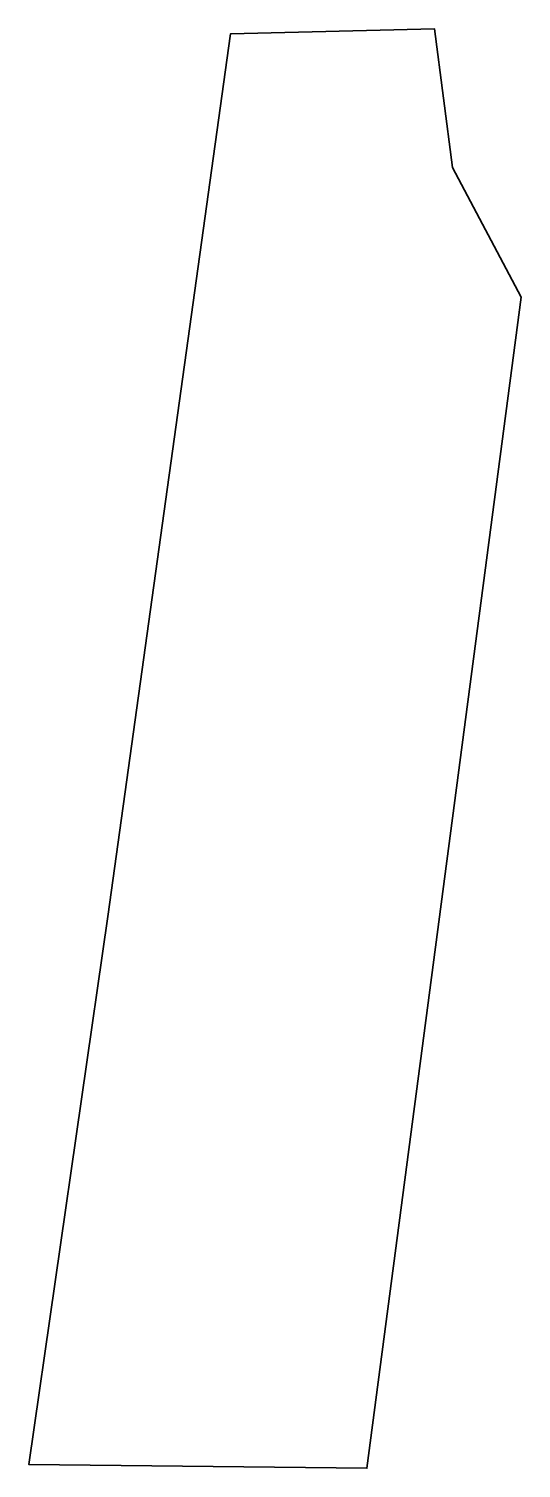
# Model space of a CAD drawing. Extents: x 0 to 903, y -2643 to 0.
import ezdxf

# ---------------------------------------------------------------- set-up
doc = ezdxf.new("R2010")
doc.units = 0
doc.linetypes.add('Solid', pattern=[0])

msp = doc.modelspace()

# ---------------------------------------------------------------- linework, layer by layer
at = {"color": 0, "linetype": 'Solid', "lineweight": 35}
msp.add_lwpolyline([(145, -1630), (370, -9), (744, 0), (777, -255), (903, -493), (620, -2643), (0, -2636), (145, -1630)], close=True, dxfattribs=at)

doc.saveas('drawing.dxf')
